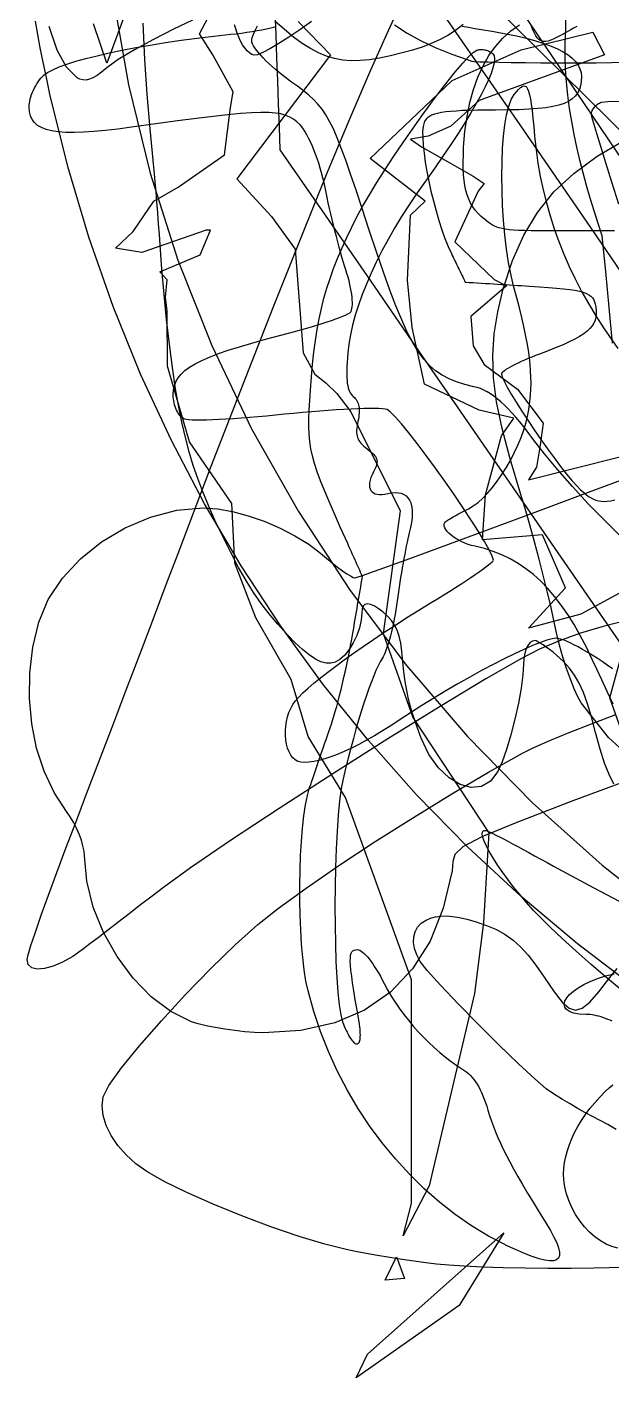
# Model space of a CAD drawing. Extents: x -75 to 75, y -75 to 75.
# Drawn here: x -75 to -47.2, y -75 to -10.7 of the extents above; entities that cross this region are included whole.
import ezdxf

# ---------------------------------------------------------------- set-up
doc = ezdxf.new("R2010")
doc.units = 0
for name, color, linetype in [('butterfly', 7, 'CONTINUOUS'), ('crown', 7, 'CONTINUOUS'), ('darth', 7, 'CONTINUOUS'), ('heart', 7, 'CONTINUOUS'), ('hellokitty', 7, 'CONTINUOUS'), ('ironman', 7, 'CONTINUOUS'), ('jackskellington', 7, 'CONTINUOUS'), ('m4', 7, 'CONTINUOUS'), ('mushroom', 7, 'CONTINUOUS'), ('nes', 7, 'CONTINUOUS'), ('skullbones', 7, 'CONTINUOUS'), ('stormtrooper', 7, 'CONTINUOUS'), ('thundercats', 7, 'CONTINUOUS'), ('wolf', 7, 'CONTINUOUS')]:
    doc.layers.add(name, color=color, linetype=linetype)

msp = doc.modelspace()

# ---------------------------------------------------------------- linework, layer by layer
at = {"layer": 'butterfly', "color": 7}
for points in [[(-48.627659, -42.862922), (-48.790727, -42.5761), (-48.964678, -42.199587), (-49.144143, -41.749414), (-49.323755, -41.241584), (-49.498143, -40.692153), (-49.661947, -40.117182), (-49.809798, -39.532643), (-49.936321, -38.954596), (-50.068522, -38.33286), (-50.232635, -37.623156), (-50.422152, -36.850234), (-50.630559, -36.038958), (-50.851356, -35.214079), (-51.078031, -34.40046), (-51.30408, -33.622882), (-51.522991, -32.906178), (-52.019234, -31.254416), (-52.395303, -29.816297), (-52.654939, -28.547115), (-52.801878, -27.402196), (-52.839854, -26.33692), (-52.772609, -25.306555), (-52.603874, -24.266481), (-52.337389, -23.172024), (-51.898375, -21.816087), (-51.362983, -20.608684), (-50.712266, -19.529353), (-49.927279, -18.55769), (-48.989073, -17.673347), (-47.878706, -16.855834), (-46.57723, -16.084831)], [(-45.769194, -45.944337), (-47.327639, -44.520611), (-48.627659, -42.862978)]]:
    msp.add_lwpolyline(points, dxfattribs=at)
at = {"layer": 'crown', "color": 7}
msp.add_lwpolyline([(-46.840374, -19.140959), (-47.169922, -18.09383), (-47.456804, -17.176241), (-47.698093, -16.397448), (-47.890859, -15.766682), (-48.032176, -15.293198), (-48.119112, -14.986196), (-48.148728, -14.854935), (-48.146188, -14.814154), (-48.138794, -14.77261), (-48.126771, -14.730616), (-48.110374, -14.688452), (-48.089857, -14.646429), (-48.065444, -14.604829), (-48.037392, -14.563964), (-48.005969, -14.524114), (-47.971416, -14.48559), (-47.93398, -14.448648), (-47.89391, -14.413652), (-47.851452, -14.38083), (-47.806861, -14.350547), (-47.760385, -14.323172), (-47.712266, -14.298618), (-47.662764, -14.277734), (-47.367094, -14.258825), (-46.596695, -14.24048)], dxfattribs=at)
at = {"layer": 'darth', "color": 7}
for points in [[(-74.999985, -55.078826), (-74.952733, -54.860668), (-74.817309, -54.418454), (-74.603209, -53.778939), (-74.319926, -52.968848), (-73.976955, -52.014937), (-73.583797, -50.94396), (-73.149943, -49.782644), (-72.684888, -48.557743), (-72.167696, -47.204883), (-71.584411, -45.676847), (-70.955007, -44.026044), (-70.299456, -42.304969), (-69.637732, -40.566085), (-68.989806, -38.861829), (-68.375657, -37.244668), (-67.815254, -35.767093), (-66.231618, -31.614052), (-64.719623, -27.700477), (-63.292214, -24.058512), (-61.962324, -20.720387), (-60.742901, -17.71822), (-59.646876, -15.084268), (-58.6872, -12.850649), (-57.876804, -11.049591), (-57.199719, -9.550737)], [(-46.47574, -38.95787), (-47.593174, -39.23583), (-48.66055, -39.556943), (-49.669429, -39.918921), (-50.611382, -40.319422), (-51.477968, -40.756161), (-53.163388, -41.725736), (-55.340989, -43.04123), (-57.828124, -44.585776), (-60.442145, -46.242505), (-63.000407, -47.894606), (-65.32026, -49.425238), (-67.219062, -50.717562), (-68.514166, -51.65468), (-69.048099, -52.067148), (-69.596243, -52.490228), (-70.14302, -52.911924), (-70.672861, -53.320243), (-71.17019, -53.70319), (-71.619432, -54.048743), (-72.005012, -54.344936), (-72.311356, -54.579773), (-72.819257, -54.933962), (-73.307998, -55.210342), (-73.76261, -55.406119), (-74.16813, -55.518528), (-74.509585, -55.544775), (-74.772012, -55.482094), (-74.940445, -55.32769), (-74.999985, -55.078826)], [(-55.510035, -69.583524), (-56.021111, -69.518472), (-56.575387, -69.44168), (-57.155193, -69.355912), (-57.742856, -69.264049), (-58.320706, -69.168912), (-58.871064, -69.073351), (-59.376268, -68.98019), (-59.818637, -68.892278), (-60.835503, -68.637205), (-62.051859, -68.263204), (-63.392075, -67.799908), (-64.780524, -67.276894), (-66.141583, -66.723767), (-67.39962, -66.170131), (-68.47901, -65.645565), (-69.304123, -65.179701), (-69.827987, -64.804035), (-70.289476, -64.385838), (-70.68198, -63.936427), (-70.99887, -63.467204), (-71.233535, -62.989543), (-71.379354, -62.514761), (-71.429705, -62.054259), (-71.377974, -61.619383), (-71.100493, -61.077742), (-70.499678, -60.241912), (-69.645474, -59.189901), (-68.607821, -57.999713), (-67.45666, -56.7493), (-66.261934, -55.516638), (-65.093588, -54.379762), (-64.021558, -53.41665), (-63.031649, -52.633907), (-61.717256, -51.681746), (-60.157219, -50.611164), (-58.430374, -49.473216), (-56.615564, -48.318898), (-54.79163, -47.199238), (-53.037407, -46.165289), (-51.431743, -45.268076), (-50.883191, -44.997736), (-50.130453, -44.664911), (-49.207239, -44.282669), (-48.147255, -43.864049), (-46.984206, -43.422089)], [(-46.57666, -69.748991), (-48.036463, -69.778992), (-49.114614, -69.790563), (-50.212941, -69.79028), (-51.300792, -69.778709), (-52.347518, -69.756978), (-53.322457, -69.725708), (-54.194964, -69.685745), (-54.934381, -69.63788), (-55.510035, -69.582734)]]:
    msp.add_lwpolyline(points, dxfattribs=at)
at = {"layer": 'heart', "color": 7}
msp.add_lwpolyline([(-58.605194, -3.937902), (-43.850264, -18.525263), (-38.682069, -23.146652), (-34.54575, -26.797902), (-14.322763, -47.638235), (-1.613943, -71.309624), (-0.352763, -74.890318), (0.855501, -73.602679), (7.963973, -57.410179), (19.420432, -41.508707), (23.874251, -37.275374), (29.606889, -31.895541), (31.150292, -30.413874), (33.381611, -28.314846), (41.310292, -21.59443), (48.00425, -15.711846), (67.248278, 6.751265)], dxfattribs=at)
at = {"layer": 'hellokitty', "color": 7}
for points in [[(-47.141364, -41.246494), (-47.390115, -41.072758), (-47.636526, -40.906078), (-47.878972, -40.747356), (-48.115824, -40.597552), (-48.345454, -40.457598), (-48.566237, -40.328425), (-48.77654, -40.210964), (-48.974739, -40.106147), (-49.159208, -40.014905), (-49.328313, -39.93814), (-49.480428, -39.876842), (-49.61393, -39.831884), (-49.727183, -39.804226), (-49.818567, -39.794912), (-50.006213, -39.818337), (-50.260024, -39.886098), (-50.573802, -39.995064), (-50.941351, -40.142018), (-51.356474, -40.32374), (-51.812977, -40.536988), (-52.304665, -40.778513), (-52.82534, -41.045129), (-53.368804, -41.333532), (-53.928865, -41.640561), (-54.499324, -41.962972), (-55.073985, -42.29749), (-55.646653, -42.640898), (-56.211134, -42.990007), (-56.761228, -43.341543), (-57.290741, -43.692288), (-57.69045, -43.956138), (-58.084156, -44.204014), (-58.470351, -44.435295), (-58.84753, -44.649389), (-59.214179, -44.845646), (-59.568791, -45.023474), (-59.909857, -45.182281), (-60.235869, -45.321416), (-60.545314, -45.440288), (-60.836686, -45.538276), (-61.108477, -45.614758), (-61.359175, -45.66917), (-61.587273, -45.700836), (-61.79126, -45.709302), (-61.96963, -45.69378), (-62.12087, -45.65362), (-62.247041, -45.585294), (-62.358047, -45.485331), (-62.453743, -45.357371), (-62.533976, -45.205), (-62.598602, -45.031856), (-62.647477, -44.841554), (-62.680449, -44.637705), (-62.697383, -44.423921), (-62.698229, -44.203844), (-62.682622, -43.981058), (-62.65052, -43.759175), (-62.60178, -43.541864), (-62.536253, -43.332681), (-62.453797, -43.135295), (-62.354262, -42.95329), (-62.237501, -42.790278), (-62.073347, -42.605394), (-61.869357, -42.400444), (-61.627202, -42.176614), (-61.348541, -41.935145), (-61.035043, -41.677222), (-60.688372, -41.404059), (-60.310192, -41.116898), (-59.902166, -40.816867), (-59.465961, -40.505238), (-59.00324, -40.183194), (-58.515673, -39.851921), (-58.004916, -39.512662), (-57.472639, -39.166629), (-56.920508, -38.81498), (-56.350185, -38.458929), (-55.763335, -38.099745), (-55.462678, -37.916272), (-55.170448, -37.735537), (-54.888164, -37.558584), (-54.617338, -37.386428), (-54.359483, -37.220143), (-54.116108, -37.060744), (-53.888733, -36.909275), (-53.678867, -36.766781), (-53.488023, -36.634306), (-53.317716, -36.512866), (-53.169459, -36.403504), (-53.044765, -36.307267), (-52.945146, -36.225196), (-52.872115, -36.158338), (-52.827188, -36.107679), (-52.811863, -36.07432), (-52.862198, -35.890481), (-53.005045, -35.590733), (-53.228178, -35.192348), (-53.519364, -34.712655), (-53.866378, -34.168954), (-54.256988, -33.578573), (-54.678964, -32.958813), (-55.120074, -32.327002), (-55.568094, -31.700412), (-56.010793, -31.096372), (-56.435938, -30.532182), (-56.831303, -30.025141), (-57.184657, -29.592607), (-57.483773, -29.251824), (-57.716417, -29.020148), (-57.870361, -28.914879), (-57.961293, -28.894559), (-58.092396, -28.879319), (-58.261171, -28.868877), (-58.465122, -28.863514), (-58.701742, -28.863514), (-58.968536, -28.867466), (-59.263001, -28.875932), (-59.582643, -28.888632), (-59.924956, -28.905848), (-60.287442, -28.927014), (-60.667606, -28.952414), (-61.062941, -28.981737), (-61.470952, -29.014898), (-61.889138, -29.051785), (-62.315, -29.092312), (-62.746038, -29.136339), (-63.176412, -29.180422), (-63.60033, -29.22109), (-64.015355, -29.258287), (-64.419057, -29.291843), (-64.808997, -29.321646), (-65.182742, -29.34761), (-65.537862, -29.369624), (-65.871917, -29.387404), (-66.182474, -29.40095), (-66.467104, -29.410264), (-66.723367, -29.415061), (-66.948829, -29.415315), (-67.141059, -29.4108), (-67.297619, -29.401486), (-67.416079, -29.387375), (-67.494, -29.368184), (-67.550149, -29.341655), (-67.604725, -29.30618), (-67.657444, -29.262351), (-67.708021, -29.210732), (-67.756176, -29.151946), (-67.801628, -29.086555), (-67.844091, -29.015209), (-67.883284, -28.938473), (-67.918925, -28.856939), (-67.950732, -28.7712), (-67.978418, -28.681904), (-68.001701, -28.58959), (-68.0203, -28.494904), (-68.033931, -28.398384), (-68.042313, -28.300679), (-68.045163, -28.202381), (-68.031871, -27.985973), (-67.990249, -27.781785), (-67.917588, -27.58835), (-67.811204, -27.4042), (-67.668405, -27.227839), (-67.48651, -27.0578), (-67.262824, -26.892559), (-66.994659, -26.730676), (-66.679326, -26.570628), (-66.314142, -26.410975), (-65.896414, -26.250193), (-65.423455, -26.086843), (-64.892575, -25.9194), (-64.301085, -25.746398), (-63.646301, -25.56634), (-62.925531, -25.377788), (-62.620435, -25.298342), (-62.320503, -25.21774), (-62.027438, -25.136544), (-61.742932, -25.055292), (-61.468689, -24.974577), (-61.2064, -24.894962), (-60.957768, -24.816984), (-60.724486, -24.741207), (-60.508253, -24.668196), (-60.310768, -24.598544), (-60.133727, -24.532758), (-59.978826, -24.471459), (-59.847768, -24.415156), (-59.742245, -24.364441), (-59.663957, -24.319878), (-59.614599, -24.282032), (-59.582298, -24.238598), (-59.55656, -24.180065), (-59.537284, -24.107336), (-59.524358, -24.02123), (-59.517726, -23.922622), (-59.517161, -23.812329), (-59.522806, -23.691256), (-59.534433, -23.56022), (-59.551988, -23.420125), (-59.575356, -23.271761), (-59.604439, -23.116031), (-59.639155, -22.953753), (-59.679411, -22.785831), (-59.725117, -22.613082), (-59.776177, -22.436383), (-59.832502, -22.256579), (-59.890883, -22.072627), (-59.952077, -21.871177), (-60.015583, -21.654261), (-60.080892, -21.423911), (-60.147496, -21.182075), (-60.214891, -20.930784), (-60.282568, -20.672071), (-60.350019, -20.407911), (-60.416742, -20.140336), (-60.482226, -19.87135), (-60.545966, -19.602957), (-60.607456, -19.33716), (-60.66619, -19.075963), (-60.721658, -18.821399), (-60.773355, -18.575442), (-60.820777, -18.340125), (-60.86924, -18.109691), (-60.924, -17.878043), (-60.984446, -17.646733), (-61.049967, -17.417287), (-61.119955, -17.191255), (-61.193801, -16.970106), (-61.27089, -16.755391), (-61.350618, -16.548635), (-61.432372, -16.351362), (-61.515546, -16.165123), (-61.599524, -15.991387), (-61.683702, -15.831734), (-61.767466, -15.687688), (-61.850208, -15.560744), (-61.931319, -15.452427), (-62.010188, -15.364289), (-62.162453, -15.221598), (-62.320373, -15.098295), (-62.492704, -14.994522), (-62.688213, -14.910391), (-62.915662, -14.846045), (-63.18381, -14.801595), (-63.50142, -14.777041), (-63.877255, -14.772808), (-64.320079, -14.788895), (-64.838651, -14.82533), (-65.441734, -14.882282), (-66.138092, -14.959893), (-66.936485, -15.058276), (-67.845675, -15.177599), (-68.874426, -15.31792), (-70.031497, -15.479436), (-70.682062, -15.565881), (-71.278863, -15.634291), (-71.823526, -15.684386), (-72.317686, -15.715854), (-72.762959, -15.728271), (-73.160983, -15.721498), (-73.513374, -15.694969), (-73.821767, -15.648628), (-74.087784, -15.582052), (-74.313057, -15.494902), (-74.499205, -15.386867), (-74.647862, -15.257638), (-74.760653, -15.106874), (-74.839203, -14.934267), (-74.885138, -14.739478), (-74.900096, -14.522223), (-74.896455, -14.428694), (-74.885731, -14.331271), (-74.868289, -14.230772), (-74.844498, -14.127958), (-74.814726, -14.023621), (-74.77933, -13.91855), (-74.738667, -13.813506), (-74.693103, -13.70931), (-74.642997, -13.606666), (-74.588711, -13.50642), (-74.530605, -13.409336), (-74.469041, -13.316203), (-74.404378, -13.227782), (-74.336983, -13.144894), (-74.267212, -13.06827), (-74.195429, -12.998703), (-74.021338, -12.871533), (-73.77855, -12.741231), (-73.470889, -12.608615), (-73.102176, -12.474531), (-72.676238, -12.339798), (-72.196898, -12.205263), (-71.66798, -12.071772), (-71.093307, -11.940144), (-70.476705, -11.811253), (-69.821995, -11.68589), (-69.133003, -11.564901), (-68.413551, -11.449133), (-67.667465, -11.339405), (-66.898565, -11.236592), (-66.11068, -11.141483), (-65.307628, -11.054954), (-65.046321, -11.026336), (-64.788728, -10.993965), (-64.536331, -10.958208), (-64.290623, -10.919402), (-64.053091, -10.877916), (-63.825219, -10.834143), (-63.6085, -10.788395), (-63.40442, -10.741066), (-63.214464, -10.692524)], [(-54.299259, -10.664076), (-54.000945, -10.719702), (-53.69503, -10.773014), (-53.383222, -10.823475), (-52.782388, -10.922394), (-52.22503, -11.025405), (-51.710497, -11.13279), (-51.238136, -11.244917), (-50.807301, -11.36204), (-50.417338, -11.484468), (-50.067602, -11.61254), (-49.75744, -11.746539), (-49.486199, -11.886804), (-49.253236, -12.033587), (-49.057896, -12.187229), (-48.89953, -12.348039), (-48.777488, -12.5163), (-48.69112, -12.69235), (-48.639775, -12.876472), (-48.622814, -13.068976), (-48.632804, -13.296475), (-48.664374, -13.502554), (-48.719909, -13.688143), (-48.801799, -13.854175), (-48.91243, -14.001608), (-49.054196, -14.131317), (-49.229481, -14.244262), (-49.440677, -14.341375), (-49.690172, -14.423558), (-49.980356, -14.491799), (-50.313615, -14.546974), (-50.692344, -14.590041), (-51.118922, -14.621904), (-51.595748, -14.643635), (-52.125205, -14.65577), (-52.709685, -14.659722), (-53.160721, -14.662544), (-53.571115, -14.667342), (-53.942765, -14.675526), (-54.277556, -14.687662), (-54.577389, -14.70403), (-54.844154, -14.724633), (-55.079745, -14.750315), (-55.286052, -14.781077), (-55.46497, -14.817343), (-55.618394, -14.859422), (-55.748214, -14.907682), (-55.856324, -14.962405), (-55.944618, -15.023958), (-56.014987, -15.09265), (-56.069326, -15.168822), (-56.109529, -15.252812), (-56.154439, -15.435833), (-56.175379, -15.68083), (-56.173968, -15.980409), (-56.15156, -16.327175), (-56.109774, -16.71382), (-56.050155, -17.132891), (-55.974231, -17.577081), (-55.883545, -18.039022), (-55.779628, -18.511293), (-55.664018, -18.986583), (-55.538246, -19.457471), (-55.403849, -19.916618), (-55.262365, -20.356631), (-55.115325, -20.770171), (-54.964268, -21.149845), (-54.810725, -21.488314), (-54.769117, -21.573348), (-54.727509, -21.658409), (-54.685904, -21.743471), (-54.644296, -21.828533), (-54.602688, -21.913595), (-54.56108, -21.998656), (-54.519472, -22.083718), (-54.477866, -22.16878), (-54.436258, -22.253814), (-54.39465, -22.338875), (-54.353042, -22.423937), (-54.311434, -22.508999), (-54.269826, -22.594061), (-54.228221, -22.679122), (-54.186613, -22.764184), (-54.145005, -22.849218), (-53.95459, -22.861071), (-53.764172, -22.872924), (-53.573756, -22.884778), (-53.383338, -22.896631), (-53.192923, -22.908484), (-53.002505, -22.920338), (-52.812089, -22.932191), (-52.621674, -22.944044), (-52.431256, -22.955898), (-52.24084, -22.967751), (-52.050422, -22.979604), (-51.860007, -22.991458), (-51.669589, -23.003311), (-51.479173, -23.015164), (-51.288755, -23.027018), (-51.09834, -23.038871), (-50.614679, -23.070226), (-50.18396, -23.10096), (-49.803013, -23.132146), (-49.46867, -23.164686), (-49.177764, -23.199653), (-48.92712, -23.237979), (-48.713573, -23.280679), (-48.533953, -23.328713), (-48.385092, -23.383098), (-48.263818, -23.444791), (-48.166965, -23.514839), (-48.091364, -23.594172), (-48.033844, -23.683777), (-47.991237, -23.7847), (-47.960373, -23.897871), (-47.938078, -24.024306), (-47.919677, -24.199792), (-47.917701, -24.363538), (-47.933872, -24.517095), (-47.970053, -24.661959), (-48.028044, -24.799656), (-48.109649, -24.931707), (-48.216679, -25.059582), (-48.350938, -25.184861), (-48.51424, -25.30901), (-48.708386, -25.433555), (-48.935188, -25.560019), (-49.196453, -25.689926), (-49.493991, -25.824771), (-49.829604, -25.966108), (-50.205107, -26.115404), (-50.622304, -26.274182), (-50.806579, -26.344512), (-50.985685, -26.415604), (-51.158699, -26.486978), (-51.324691, -26.558182), (-51.482732, -26.628681), (-51.631895, -26.698023), (-51.771254, -26.765728), (-51.899882, -26.831289), (-52.016852, -26.894252), (-52.121232, -26.954084), (-52.212099, -27.01033), (-52.288527, -27.062513), (-52.349583, -27.110124), (-52.394344, -27.152683), (-52.421889, -27.189739), (-52.431259, -27.220755), (-52.398312, -27.355347), (-52.304338, -27.567663), (-52.156625, -27.847035), (-51.962468, -28.182794), (-51.729155, -28.564302), (-51.463981, -28.980862), (-51.174238, -29.421835), (-50.867217, -29.876551), (-50.550211, -30.334344), (-50.230512, -30.784545), (-49.915411, -31.216486), (-49.612203, -31.619556), (-49.328174, -31.983001), (-49.070621, -32.29624), (-48.846836, -32.548575), (-48.664108, -32.729366), (-48.525653, -32.849593), (-48.397482, -32.954523), (-48.276654, -33.044354), (-48.160226, -33.119341), (-48.045254, -33.179793), (-47.928795, -33.225908), (-47.807914, -33.25794), (-47.679661, -33.276285), (-47.541095, -33.2808), (-47.389277, -33.272051), (-47.221261, -33.25032), (-47.034109, -33.215804)]]:
    msp.add_lwpolyline(points, dxfattribs=at)
at = {"layer": 'ironman', "color": 7}
msp.add_lwpolyline([(-47.135824, -25.760368), (-47.299795, -24.053601), (-47.465962, -22.348019), (-47.638391, -20.64447), (-47.82991, -20.052593), (-48.017024, -19.457245), (-48.198295, -18.858511), (-48.372285, -18.256503), (-48.537563, -17.651249), (-48.692689, -17.042862), (-48.83623, -16.431428), (-48.966749, -15.81703), (-49.08281, -15.199754), (-49.18298, -14.579655), (-49.265817, -13.956847), (-49.32989, -13.331414), (-49.373765, -12.703385), (-49.396004, -12.072929), (-49.395157, -11.440046), (-49.369813, -10.804876), (-49.355477, -9.06269)], dxfattribs=at)
at = {"layer": 'jackskellington', "color": 7}
for points in [[(-47.072098, -46.73741), (-47.30492, -46.285854), (-47.523267, -45.735972), (-47.734985, -45.074585), (-47.947924, -44.288539), (-48.146216, -43.5424), (-48.336019, -42.913835), (-48.526435, -42.384781), (-48.72655, -41.937233), (-48.945464, -41.5531), (-49.192267, -41.214321), (-49.476053, -40.902889), (-49.80592, -40.600742), (-49.973244, -40.461973), (-50.138268, -40.332518), (-50.296741, -40.215226), (-50.444411, -40.112892), (-50.57703, -40.028367), (-50.690348, -39.9645), (-50.780115, -39.924086), (-50.842079, -39.909974), (-50.954711, -39.930859), (-51.056673, -39.991791), (-51.146623, -40.089891), (-51.223223, -40.222225), (-51.285134, -40.38597), (-51.331015, -40.578277), (-51.359525, -40.796237), (-51.369318, -41.037001), (-51.401032, -41.541953), (-51.488964, -42.174949), (-51.622305, -42.89089), (-51.790247, -43.644706), (-51.981978, -44.391296), (-52.18669, -45.085535), (-52.393571, -45.682378), (-52.591815, -46.1367), (-52.941234, -46.60104), (-53.376429, -46.851992), (-53.869869, -46.901522), (-54.394021, -46.761596), (-54.92135, -46.444237), (-55.424327, -45.961383), (-55.875414, -45.325), (-56.247084, -44.547055), (-56.437403, -44.033552), (-56.597796, -43.56399), (-56.731521, -43.124683), (-56.841836, -42.701942), (-56.931997, -42.282052), (-57.005268, -41.851353), (-57.064899, -41.396157), (-57.114152, -40.902748), (-57.162435, -40.432368), (-57.221188, -40.036212), (-57.295248, -39.702259), (-57.389457, -39.418541), (-57.508654, -39.173008), (-57.657675, -38.953721), (-57.84136, -38.74863), (-58.06455, -38.54574), (-58.285281, -38.375899), (-58.483119, -38.255926), (-58.656051, -38.185738), (-58.802056, -38.165418), (-58.919124, -38.194628), (-59.005241, -38.273424), (-59.058387, -38.401779), (-59.076562, -38.579551), (-59.105371, -38.936844), (-59.186637, -39.3052), (-59.312612, -39.670227), (-59.475545, -40.017416), (-59.66769, -40.332348), (-59.881299, -40.600572), (-60.108623, -40.807639), (-60.341914, -40.939098), (-60.550479, -40.988063), (-60.773968, -40.979879), (-61.015857, -40.912343), (-61.279625, -40.783537), (-61.568748, -40.591428), (-61.886699, -40.334013), (-62.236962, -40.009288), (-62.623011, -39.615222), (-63.07359, -39.121304), (-63.48316, -38.634866), (-63.862881, -38.138889), (-64.223925, -37.616354), (-64.577451, -37.050273), (-64.934626, -36.423627), (-65.306615, -35.719426), (-65.704582, -34.920624), (-66.059552, -34.174598), (-66.369472, -33.484226), (-66.64071, -32.831615), (-66.879639, -32.199042), (-67.09263, -31.568643), (-67.286051, -30.922664), (-67.466269, -30.243242), (-67.639661, -29.512654), (-67.783439, -28.797503), (-67.931208, -27.918155), (-68.078855, -26.908251), (-68.222264, -25.80146), (-68.357315, -24.631395), (-68.479899, -23.431753), (-68.58589, -22.236175), (-68.67118, -21.078302), (-68.704545, -20.582719), (-68.741228, -20.065886), (-68.780036, -19.542984), (-68.819762, -19.029255), (-68.859208, -18.53991), (-68.897173, -18.090104), (-68.932456, -17.695106), (-68.963859, -17.370127), (-69.140524, -15.557894), (-69.280278, -13.894589), (-69.387664, -12.256599), (-69.467228, -10.520396)], [(-57.515057, -10.602805), (-56.905536, -11.006016), (-56.273926, -11.35552), (-55.579724, -11.675871), (-54.782432, -11.991677), (-53.841554, -12.327494), (-53.719084, -12.342734), (-53.452784, -12.357409), (-53.059358, -12.370956), (-52.555501, -12.383091), (-51.957918, -12.393816), (-51.283308, -12.402282), (-50.548371, -12.408491), (-49.769807, -12.411878), (-48.776786, -12.411652), (-47.922344, -12.405443), (-47.194659, -12.392743), (-46.581904, -12.372988), (-46.072253, -12.345894), (-45.653881, -12.310899), (-45.314966, -12.267465), (-45.043581, -12.215197)], [(-46.96333, -63.167654), (-47.363191, -62.942948), (-47.733362, -62.746973), (-48.092834, -62.559408), (-48.462032, -62.35889), (-48.830453, -62.151654), (-49.187602, -61.943882), (-49.522978, -61.741782), (-49.826079, -61.551593), (-50.086401, -61.379522), (-50.293451, -61.231779), (-50.838317, -60.770543), (-51.618871, -60.046361), (-52.54658, -59.148471), (-53.532927, -58.166168), (-54.489381, -57.188804), (-55.327426, -56.30559), (-55.958528, -55.605904), (-56.29417, -55.178987), (-56.457065, -54.866906), (-56.562185, -54.56552), (-56.610112, -54.278896), (-56.601447, -54.011151), (-56.536745, -53.766324), (-56.416609, -53.548533), (-56.24162, -53.361871), (-56.012365, -53.21043), (-55.796888, -53.116761), (-55.566584, -53.052245), (-55.317909, -53.016967), (-55.047326, -53.01104), (-54.751286, -53.034747), (-54.426251, -53.087918), (-54.068675, -53.17075), (-53.675018, -53.283413), (-53.132897, -53.466406), (-52.663065, -53.663736), (-52.248195, -53.889316), (-51.870951, -54.157173), (-51.514008, -54.481277), (-51.160031, -54.87557), (-50.791691, -55.354049), (-50.391655, -55.930686), (-49.92068, -56.617248), (-49.536192, -57.107863), (-49.206424, -57.402644), (-48.8996, -57.50176), (-48.583952, -57.405325), (-48.227708, -57.113507), (-47.799094, -56.62642), (-47.266341, -55.944204), (-46.925058, -55.514718)]]:
    msp.add_lwpolyline(points, dxfattribs=at)
at = {"layer": 'm4', "color": 7}
for points in [[(-67.124207, -10.388232), (-68.035579, -10.815121), (-68.985759, -11.296931), (-69.888083, -11.791328), (-70.655886, -12.256035), (-71.202496, -12.648691), (-71.451089, -12.84952), (-71.669382, -13.006492), (-71.862343, -13.121187), (-72.034933, -13.195327), (-72.19212, -13.230492), (-72.338867, -13.22767), (-72.480142, -13.189908), (-72.620906, -13.118139), (-73.121116, -12.624109), (-73.565616, -11.806568), (-73.951488, -10.681094)], [(-61.463431, -10.448712), (-62.020427, -10.84069), (-62.544585, -11.19217), (-63.022325, -11.494853), (-63.44007, -11.740443), (-63.784246, -11.920586), (-64.041268, -12.026983), (-64.197563, -12.051254), (-64.302685, -12.012759), (-64.41304, -11.938958), (-64.525339, -11.834169), (-64.636283, -11.702766), (-64.742582, -11.54904), (-64.840939, -11.377336), (-64.928064, -11.191944), (-65.00066, -10.997211), (-65.066844, -10.800784), (-65.135591, -10.610538)]]:
    msp.add_lwpolyline(points, dxfattribs=at)
at = {"layer": 'mushroom', "color": 7}
for points in [[(-54.243049, -10.594931), (-54.61013, -10.865921), (-54.985096, -11.10327), (-55.372838, -11.311409), (-55.77825, -11.494769), (-56.206223, -11.657808), (-56.661651, -11.804903), (-57.149427, -11.940482), (-57.707663, -12.077501), (-58.223156, -12.185), (-58.701748, -12.260974), (-59.14929, -12.303307), (-59.571622, -12.31008), (-59.974584, -12.278951), (-60.364029, -12.207972), (-60.745791, -12.095112), (-61.125721, -11.938253), (-61.509662, -11.735363), (-61.903455, -11.484383), (-62.312945, -11.183195), (-62.743977, -10.829768), (-63.202397, -10.422014)], [(-47.054321, -20.410394), (-47.255472, -20.410394), (-47.456623, -20.410394), (-47.657774, -20.410394), (-47.858926, -20.410394), (-48.060077, -20.410394), (-48.261228, -20.410394), (-48.462379, -20.410394), (-48.66353, -20.410394), (-48.864681, -20.410394), (-49.065832, -20.410394), (-49.266983, -20.410394), (-49.78549, -20.410394), (-50.247612, -20.410112), (-50.657348, -20.40729), (-51.018702, -20.402774), (-51.335675, -20.395437), (-51.612267, -20.384994), (-51.852483, -20.370883), (-52.060323, -20.352821), (-52.239788, -20.330243), (-52.394883, -20.302868), (-52.529605, -20.270271), (-52.64796, -20.23203), (-52.753949, -20.187665), (-52.851572, -20.13678), (-52.944832, -20.078981), (-53.037732, -20.013844), (-53.221125, -19.871943), (-53.387354, -19.726965), (-53.53698, -19.577218), (-53.670556, -19.421008), (-53.788637, -19.25667), (-53.891784, -19.082482), (-53.980548, -18.896837), (-54.055493, -18.698011), (-54.117167, -18.484312), (-54.166129, -18.254104), (-54.20294, -18.005664), (-54.228142, -17.737355), (-54.24231, -17.447456), (-54.246007, -17.134302), (-54.23977, -16.7962), (-54.224163, -16.431484), (-54.163609, -15.678403), (-54.064682, -14.967033), (-53.928131, -14.298364), (-53.754703, -13.673298), (-53.54515, -13.092824), (-53.300215, -12.557843), (-53.020649, -12.069345), (-52.707199, -11.62826), (-52.360613, -11.235519), (-51.981642, -10.892083), (-51.571031, -10.598882)], [(-46.558468, -56.67753), (-47.3761, -55.987215), (-48.154274, -55.317473), (-48.878594, -54.679905), (-49.534671, -54.086222), (-50.108104, -53.548053), (-50.584504, -53.077024), (-50.911229, -52.732064), (-51.229754, -52.376323), (-51.5371, -52.014598), (-51.830286, -51.651689), (-52.106333, -51.292364), (-52.362261, -50.941392), (-52.595089, -50.603544), (-52.801836, -50.283673), (-52.979529, -49.986493), (-53.125181, -49.716802), (-53.235815, -49.479396), (-53.30845, -49.279075), (-53.34011, -49.120579), (-53.327805, -49.008706), (-53.26857, -48.948254), (-53.159414, -48.944021), (-53.120527, -48.957003), (-53.052441, -48.986382), (-52.956796, -49.031284), (-52.835237, -49.090889), (-52.68941, -49.164267), (-52.520954, -49.250599), (-52.331518, -49.34901), (-52.122745, -49.458625), (-51.896272, -49.578597), (-51.65375, -49.707996), (-51.396821, -49.846031), (-51.127127, -49.991799), (-50.846313, -50.144453), (-50.556019, -50.303118), (-50.257893, -50.466892), (-49.953579, -50.634955), (-48.268647, -51.552996), (-46.582564, -52.442363)]]:
    msp.add_lwpolyline(points, dxfattribs=at)
at = {"layer": 'nes', "color": 7}
for points in [[(-57.410088, -6.919213), (-54.734169, -10.761555), (-51.695144, -15.157138), (-48.367521, -19.999479), (-44.825813, -25.182038), (-41.286814, -30.363949), (-37.966958, -35.20437), (-34.940212, -39.596905), (-32.280544, -43.435212), (-30.061922, -46.612922), (-28.35831, -49.023607), (-27.243676, -50.5609), (-26.791987, -51.118458), (-25.682153, -50.498896), (-22.681252, -48.662589), (-17.995512, -45.739726), (-11.831158, -41.86044), (-4.394416, -37.154893), (4.108486, -31.753301), (13.471324, -25.785796), (23.487872, -19.382541), (33.513742, -12.971186), (42.903301, -6.980455)], [(-45.734063, -41.521181), (-47.886535, -38.399295), (-50.039008, -35.277381), (-52.191483, -32.155496), (-54.343955, -29.033582), (-56.496427, -25.911696), (-58.648899, -22.78981), (-60.801374, -19.667896), (-62.953846, -16.54601), (-62.993516, -15.450875), (-63.033182, -14.35574), (-63.072851, -13.260577), (-63.11252, -12.165442), (-63.152189, -11.070306), (-63.191856, -9.975171)], [(-26.581862, -45.577843), (-28.170155, -43.556427), (-31.652131, -38.705252), (-36.376734, -31.969257), (-41.692912, -24.293462), (-46.949611, -16.622888), (-51.495777, -9.902471)]]:
    msp.add_lwpolyline(points, dxfattribs=at)
at = {"layer": 'skullbones', "color": 7}
for points in [[(-67.180497, -58.044361), (-68.159599, -57.56591), (-69.093128, -56.860947), (-69.954894, -55.970056), (-70.718708, -54.933877), (-71.358376, -53.793078), (-71.84771, -52.588215), (-72.160517, -51.359956), (-72.270606, -50.148912), (-72.287821, -49.926182), (-72.337185, -49.675174), (-72.415327, -49.404269), (-72.518868, -49.121821), (-72.644429, -48.836268), (-72.788633, -48.555909), (-72.948097, -48.28918), (-73.119443, -48.044437), (-73.710896, -47.135541), (-74.1865, -46.122786), (-74.54322, -45.026946), (-74.778023, -43.868762), (-74.887878, -42.668979), (-74.86976, -41.448368), (-74.720614, -40.2277), (-74.437418, -39.02772), (-73.98843, -37.952876), (-73.317492, -36.942097), (-72.459813, -36.019795), (-71.450601, -35.210382), (-70.325059, -34.538298), (-69.118395, -34.028012), (-67.865817, -33.703908), (-66.602528, -33.590426), (-65.943988, -33.635074), (-65.22659, -33.762751), (-64.474398, -33.964117), (-63.711463, -34.229885), (-62.961856, -34.550716), (-62.249631, -34.917238), (-61.59885, -35.320166), (-61.033573, -35.750132), (-60.752733, -35.98607), (-60.480654, -36.206175), (-60.224015, -36.405621), (-59.989491, -36.579611), (-59.783754, -36.723319), (-59.613484, -36.831946), (-59.485355, -36.900639), (-59.406039, -36.924628), (-59.080493, -36.821758), (-58.246659, -36.52692), (-56.960694, -36.060802), (-55.278754, -35.444034), (-53.256996, -34.69733), (-50.951576, -33.841378), (-48.418654, -32.896809), (-45.714387, -31.884308)], [(-45.126752, -46.084235), (-49.024444, -47.538582), (-51.690603, -48.559098), (-53.360337, -49.251953), (-54.268748, -49.723293), (-54.65095, -50.079316), (-54.742046, -50.426167), (-54.777146, -50.870046), (-55.192594, -52.647962), (-55.82331, -54.204699), (-56.662439, -55.534361), (-57.703136, -56.631048), (-58.938541, -57.488863), (-60.361807, -58.101962), (-61.966086, -58.464449), (-63.744517, -58.570451), (-64.179998, -58.554929), (-64.641956, -58.520752), (-65.116301, -58.470065), (-65.588933, -58.405013), (-66.045763, -58.327768), (-66.4727, -58.240449), (-66.855648, -58.145255), (-67.180497, -58.044361)]]:
    msp.add_lwpolyline(points, dxfattribs=at)
at = {"layer": 'stormtrooper', "color": 7}
for points in [[(-48.834901, -10.675449), (-48.990956, -10.758084), (-49.153713, -10.851387), (-49.382779, -10.984793), (-49.588104, -11.099912), (-49.771478, -11.196573), (-49.934704, -11.274664), (-50.07958, -11.334043), (-50.207898, -11.37457), (-50.321461, -11.396019), (-50.422065, -11.398841), (-50.511504, -11.381908), (-50.591582, -11.345727), (-50.664087, -11.289988), (-50.730825, -11.214607), (-50.793591, -11.119413), (-50.854181, -11.004295), (-50.91439, -10.86911), (-50.976022, -10.713719), (-51.008616, -10.633229)], [(-52.226693, -68.671015), (-53.047417, -68.246186), (-53.848373, -67.762655), (-54.627131, -67.223554), (-55.381274, -66.631988), (-56.108371, -65.991061), (-56.806005, -65.303907), (-57.47175, -64.573628), (-58.103183, -63.803359), (-58.697879, -62.996232), (-59.253416, -62.155323), (-59.767371, -61.283792), (-60.237319, -60.384717), (-60.660836, -59.461229), (-61.035503, -58.516462), (-61.35889, -57.553548), (-61.628579, -56.575535), (-61.726414, -56.11111), (-61.810197, -55.57819), (-61.880008, -54.987443), (-61.935933, -54.349592), (-61.978052, -53.675279), (-62.006449, -52.97517), (-62.021209, -52.259934), (-62.022338, -51.540268), (-62.010061, -50.826838), (-61.984379, -50.130342), (-61.945399, -49.46139), (-61.893193, -48.830708), (-61.827842, -48.248964), (-61.749426, -47.726796), (-61.658032, -47.27493), (-61.553739, -46.904006), (-61.502476, -46.752791), (-61.446949, -46.589356), (-61.387688, -46.415197), (-61.325224, -46.231893), (-61.26009, -46.04097), (-61.192814, -45.844007), (-61.123926, -45.642529), (-61.05396, -45.438087), (-60.983441, -45.232234), (-60.912906, -45.026522), (-60.842881, -44.822504), (-60.773897, -44.621731), (-60.706485, -44.425728), (-60.641179, -44.236074), (-60.578503, -44.054323), (-60.518994, -43.88197), (-60.459558, -43.7029), (-60.397099, -43.501309), (-60.332143, -43.279454), (-60.265214, -43.039537), (-60.196832, -42.783759), (-60.127521, -42.514349), (-60.057809, -42.233566), (-59.988213, -41.943555), (-59.919258, -41.646572), (-59.851471, -41.34482), (-59.785369, -41.040528), (-59.721479, -40.735898), (-59.660324, -40.433158), (-59.602426, -40.134539), (-59.54831, -39.842213), (-59.498498, -39.558438), (-59.469717, -39.3895), (-59.440939, -39.220534), (-59.412158, -39.051596), (-59.38338, -38.882657), (-59.354599, -38.713691), (-59.32582, -38.544753), (-59.297039, -38.375786), (-59.268261, -38.206848), (-59.23948, -38.037882), (-59.210699, -37.868943), (-59.181921, -37.700005), (-59.15314, -37.531039), (-59.124362, -37.3621), (-59.095581, -37.193134), (-59.066803, -37.024196), (-59.038022, -36.855258), (-59.082096, -36.757524), (-59.126168, -36.659819), (-59.170243, -36.562085), (-59.214317, -36.46438), (-59.258389, -36.366646), (-59.302464, -36.268941), (-59.346538, -36.171207), (-59.390613, -36.073502), (-59.434685, -35.975797), (-59.478759, -35.878063), (-59.522834, -35.780358), (-59.566906, -35.682624), (-59.610981, -35.584919), (-59.655055, -35.487185), (-59.699127, -35.38948), (-59.743202, -35.291746), (-60.079196, -34.544817), (-60.374208, -33.881708), (-60.630596, -33.292795), (-60.850707, -32.768369), (-61.036891, -32.29878), (-61.191504, -31.874289), (-61.316893, -31.485274), (-61.415411, -31.122054), (-61.489409, -30.774893), (-61.541237, -30.434166), (-61.573246, -30.090137), (-61.587781, -29.733182), (-61.587216, -29.353593), (-61.573867, -28.94169), (-61.550104, -28.487792), (-61.518286, -27.982191), (-61.472075, -27.351848), (-61.417694, -26.752266), (-61.354259, -26.180202), (-61.280875, -25.632296), (-61.196655, -25.105274), (-61.10071, -24.595835), (-60.992148, -24.100676), (-60.870084, -23.616439), (-60.733624, -23.139907), (-60.581879, -22.667692), (-60.413959, -22.196522), (-60.22898, -21.723123), (-60.026045, -21.244135), (-59.804269, -20.756258), (-59.56276, -20.256216), (-59.300629, -19.740709), (-59.030272, -19.243349), (-58.711225, -18.694427), (-58.351468, -18.105034), (-57.958984, -17.48629), (-57.541755, -16.849286), (-57.107765, -16.205142), (-56.664998, -15.564949), (-56.22143, -14.939799), (-55.785049, -14.340839), (-55.363835, -13.779132), (-54.965772, -13.26577), (-54.598841, -12.811928), (-54.271023, -12.428642), (-53.990302, -12.127031), (-53.76466, -11.918243), (-53.60208, -11.813313), (-53.556352, -11.798073), (-53.508532, -11.786784), (-53.45901, -11.779164), (-53.408179, -11.775213), (-53.356428, -11.775213), (-53.304149, -11.778317), (-53.251735, -11.784808), (-53.199578, -11.794404), (-53.148066, -11.807386), (-53.097594, -11.823473), (-53.048552, -11.842664), (-53.001333, -11.864677), (-52.956325, -11.889513), (-52.913923, -11.917171), (-52.874517, -11.947594), (-52.838497, -11.980614), (-52.780065, -12.081368), (-52.759943, -12.226345), (-52.7773, -12.414051), (-52.831342, -12.642933), (-52.921258, -12.91144), (-53.046241, -13.218102), (-53.205482, -13.561369), (-53.398172, -13.939688), (-53.623498, -14.351563), (-53.880659, -14.795442), (-54.168844, -15.269801), (-54.487242, -15.773116), (-54.835047, -16.303864), (-55.211449, -16.860519), (-55.61564, -17.44153), (-56.04681, -18.045372), (-56.442692, -18.606007), (-56.818634, -19.164722), (-57.174186, -19.720502), (-57.508885, -20.27236), (-57.822276, -20.81925), (-58.113902, -21.360185), (-58.383303, -21.89415), (-58.630027, -22.420099), (-58.853609, -22.937045), (-59.0536, -23.443973), (-59.229538, -23.939866), (-59.380964, -24.423707), (-59.507425, -24.89451), (-59.608463, -25.351202), (-59.683619, -25.792796), (-59.732435, -26.218302), (-59.751372, -26.455651), (-59.766104, -26.674853), (-59.776546, -26.876755), (-59.782586, -27.062146), (-59.783997, -27.231818), (-59.780949, -27.386646), (-59.773188, -27.52739), (-59.760629, -27.65487), (-59.743159, -27.769932), (-59.720694, -27.873366), (-59.693121, -27.965963), (-59.660338, -28.048598), (-59.62225, -28.122032), (-59.578756, -28.187112), (-59.529751, -28.244629), (-59.475139, -28.295401), (-59.42551, -28.340274), (-59.380741, -28.388534), (-59.340818, -28.440266), (-59.305721, -28.495581), (-59.27543, -28.554566), (-59.249917, -28.617304), (-59.229202, -28.683908), (-59.213228, -28.754492), (-59.201995, -28.829083), (-59.195476, -28.907852), (-59.193783, -28.990853), (-59.196661, -29.078201), (-59.204197, -29.16998), (-59.216389, -29.266274), (-59.233209, -29.367196), (-59.25463, -29.472832), (-59.279494, -29.59416), (-59.298572, -29.70671), (-59.311582, -29.811217), (-59.318299, -29.908442), (-59.318446, -29.999177), (-59.311757, -30.084154), (-59.298013, -30.164164), (-59.276931, -30.23994), (-59.248249, -30.312274), (-59.211718, -30.381898), (-59.167082, -30.449632), (-59.114083, -30.51618), (-59.052463, -30.582332), (-58.981969, -30.648852), (-58.90234, -30.716501), (-58.813325, -30.78604), (-58.719034, -30.858769), (-58.635959, -30.926728), (-58.563851, -30.990764), (-58.502468, -31.051781), (-58.451569, -31.110652), (-58.41091, -31.168254), (-58.380246, -31.225489), (-58.359334, -31.283203), (-58.347932, -31.3423), (-58.345674, -31.403656), (-58.35256, -31.468143), (-58.368224, -31.536667), (-58.39241, -31.610073), (-58.424894, -31.689264), (-58.465424, -31.775116), (-58.513757, -31.868504), (-58.584719, -32.012776), (-58.639123, -32.148694), (-58.677277, -32.275863), (-58.699487, -32.393748), (-58.706063, -32.501895), (-58.697314, -32.599826), (-58.673551, -32.687061), (-58.635076, -32.763148), (-58.582202, -32.82758), (-58.515233, -32.879932), (-58.434481, -32.919669), (-58.34025, -32.94648), (-58.232853, -32.959744), (-58.112598, -32.959744), (-57.97979, -32.944504), (-57.834739, -32.914222), (-57.651571, -32.877476), (-57.483488, -32.862519), (-57.330665, -32.869292), (-57.193273, -32.897514), (-57.071489, -32.946677), (-56.965486, -33.016527), (-56.875443, -33.106754), (-56.801526, -33.217046), (-56.743919, -33.347038), (-56.702788, -33.496474), (-56.678319, -33.664989), (-56.670671, -33.852272), (-56.680013, -34.058012), (-56.706541, -34.281899), (-56.75043, -34.523594), (-56.811841, -34.782787), (-56.844986, -34.914613), (-56.879891, -35.063598), (-56.916261, -35.228105), (-56.953796, -35.406442), (-56.99221, -35.596998), (-57.031199, -35.798081), (-57.070473, -36.008026), (-57.109733, -36.225196), (-57.148685, -36.447898), (-57.187033, -36.674494), (-57.224484, -36.90332), (-57.260741, -37.13271), (-57.295508, -37.361), (-57.328491, -37.586524), (-57.359395, -37.807645), (-57.387922, -38.022698), (-57.41718, -38.235127), (-57.450222, -38.448656), (-57.486683, -38.661847), (-57.526194, -38.873288), (-57.568392, -39.081596), (-57.612904, -39.28536), (-57.659363, -39.48317), (-57.707406, -39.673613), (-57.756662, -39.85528), (-57.806762, -40.026814), (-57.857345, -40.18675), (-57.908038, -40.333703), (-57.958474, -40.466263), (-58.008286, -40.583046), (-58.05711, -40.682642), (-58.104574, -40.763612), (-58.195729, -40.916351), (-58.293068, -41.105101), (-58.395977, -41.328), (-58.503857, -41.583214), (-58.616094, -41.868851), (-58.732084, -42.18302), (-58.851221, -42.523888), (-58.972899, -42.889592), (-59.096506, -43.278268), (-59.221441, -43.687999), (-59.347094, -44.116976), (-59.472858, -44.563311), (-59.598128, -45.025139), (-59.722295, -45.500571), (-59.844754, -45.987771), (-59.964896, -46.484877), (-60.053104, -46.947863), (-60.129855, -47.531527), (-60.195113, -48.21744), (-60.248856, -48.987172), (-60.291046, -49.82224), (-60.321656, -50.704269), (-60.340649, -51.614774), (-60.348015, -52.535298), (-60.343697, -53.447469), (-60.327667, -54.3328), (-60.299925, -55.172834), (-60.260402, -55.949171), (-60.209083, -56.643382), (-60.145938, -57.23698), (-60.070935, -57.711564), (-59.984045, -58.048679), (-59.944601, -58.155754), (-59.903258, -58.259866), (-59.860358, -58.360393), (-59.816241, -58.456857), (-59.771252, -58.54872), (-59.725732, -58.635391), (-59.680023, -58.716388), (-59.634467, -58.791121), (-59.589408, -58.859108), (-59.545186, -58.919758), (-59.502144, -58.972562), (-59.460624, -59.016983), (-59.420969, -59.052459), (-59.383518, -59.078423), (-59.348618, -59.09451), (-59.316609, -59.099872), (-59.283329, -59.095356), (-59.253456, -59.08181), (-59.227012, -59.059514), (-59.204011, -59.028752), (-59.184453, -58.98958), (-59.168366, -58.94211), (-59.155779, -58.88654), (-59.146691, -58.82304), (-59.141131, -58.751751), (-59.139156, -58.672842), (-59.140849, -58.586482), (-59.145986, -58.492812), (-59.154735, -58.392002), (-59.167096, -58.284222), (-59.183098, -58.169611), (-59.202741, -58.048368), (-59.297333, -57.495975), (-59.379564, -57.005586), (-59.449513, -56.573616), (-59.507258, -56.19637), (-59.552882, -55.870234), (-59.586461, -55.591568), (-59.608079, -55.35673), (-59.617816, -55.162054), (-59.61584, -55.003924), (-59.60204, -54.878702), (-59.576583, -54.782747), (-59.539553, -54.712389), (-59.491031, -54.663988), (-59.431095, -54.633931), (-59.359825, -54.618691), (-59.277301, -54.614458), (-59.223642, -54.622078), (-59.164691, -54.644373), (-59.100836, -54.680893), (-59.03247, -54.731128), (-58.959984, -54.794628), (-58.883764, -54.870885), (-58.804206, -54.95939), (-58.721698, -55.059692), (-58.636628, -55.171254), (-58.54939, -55.293597), (-58.460372, -55.426242), (-58.369965, -55.568679), (-58.278562, -55.72043), (-58.186549, -55.880958), (-58.094321, -56.04984), (-58.002263, -56.226511), (-57.843025, -56.524792), (-57.669876, -56.821718), (-57.483674, -57.116414), (-57.285283, -57.407865), (-57.075561, -57.695196), (-56.855366, -57.977418), (-56.625561, -58.253629), (-56.387001, -58.522869), (-56.140548, -58.784206), (-55.887061, -59.036682), (-55.6274, -59.279365), (-55.362424, -59.511324), (-55.092995, -59.731626), (-54.819971, -59.939314), (-54.544211, -60.133454), (-54.266575, -60.313089), (-54.169155, -60.377661), (-54.075401, -60.448753), (-53.985171, -60.526562), (-53.898329, -60.611341), (-53.814729, -60.703318), (-53.734228, -60.802688), (-53.656687, -60.909735), (-53.581963, -61.024656), (-53.509915, -61.147676), (-53.440401, -61.279051), (-53.373277, -61.419005), (-53.308402, -61.567764), (-53.245636, -61.725526), (-53.184837, -61.892574), (-53.125861, -62.069104), (-53.068567, -62.25537), (-52.988509, -62.516059), (-52.902993, -62.773418), (-52.810554, -63.030268), (-52.709727, -63.289461), (-52.599051, -63.553875), (-52.47706, -63.826332), (-52.342291, -64.109712), (-52.19328, -64.406835), (-52.028561, -64.720553), (-51.846675, -65.053717), (-51.646153, -65.409176), (-51.425534, -65.789809), (-51.183354, -66.198466), (-50.91815, -66.637943), (-50.628454, -67.111145), (-50.312808, -67.620895), (-50.098246, -67.979232), (-49.925955, -68.297297), (-49.796421, -68.575342), (-49.710134, -68.813679), (-49.667592, -69.012532), (-49.669285, -69.172214), (-49.715694, -69.292948), (-49.807317, -69.375019), (-49.944641, -69.418707), (-50.128156, -69.424351), (-50.358359, -69.392093), (-50.635735, -69.322243), (-50.960776, -69.215083), (-51.333976, -69.070896), (-51.755819, -68.889935), (-52.226803, -68.672455), (-52.226805, -68.672455), (-52.226811, -68.672455), (-52.226814, -68.672455), (-52.226817, -68.672455), (-52.226822, -68.672455), (-52.226825, -68.672455), (-52.226828, -68.672455), (-52.226834, -68.672455), (-52.226837, -68.672455), (-52.226839, -68.672455), (-52.226842, -68.672455), (-52.226848, -68.672455), (-52.226851, -68.672455), (-52.226853, -68.672455), (-52.226859, -68.672455), (-52.226693, -68.672624)], [(-47.115764, -42.931812), (-47.394916, -42.33353), (-47.655426, -41.773601), (-47.892671, -41.261932), (-48.102018, -40.808288), (-48.385072, -40.21723), (-48.673543, -39.663284), (-48.968141, -39.145773), (-49.269577, -38.663992), (-49.578562, -38.217234), (-49.895808, -37.804879), (-50.222026, -37.426165), (-50.557927, -37.080443), (-50.904222, -36.767035), (-51.261625, -36.485208), (-51.630842, -36.23434), (-52.012588, -36.013699), (-52.407572, -35.822606), (-52.816509, -35.660357), (-53.240105, -35.526301), (-53.679073, -35.419734), (-53.844771, -35.379461), (-54.007382, -35.328943), (-54.165356, -35.269423), (-54.317144, -35.202197), (-54.461196, -35.128509), (-54.595965, -35.049684), (-54.7199, -34.966965), (-54.831451, -34.881621), (-54.929069, -34.794951), (-55.011207, -34.708196), (-55.076316, -34.622654), (-55.122843, -34.539596), (-55.149231, -34.460292), (-55.153944, -34.386011), (-55.13543, -34.318023), (-55.092146, -34.257628), (-55.071205, -34.239001), (-55.041363, -34.216141), (-55.003164, -34.189612), (-54.95717, -34.159386), (-54.903943, -34.125886), (-54.844038, -34.089452), (-54.778021, -34.050392), (-54.706444, -34.009046), (-54.629871, -33.965697), (-54.548859, -33.920654), (-54.46397, -33.874314), (-54.375761, -33.826928), (-54.284793, -33.77881), (-54.191625, -33.730352), (-54.096818, -33.681782), (-54.000928, -33.633493), (-53.773217, -33.500426), (-53.541865, -33.328496), (-53.308978, -33.121204), (-53.076675, -32.882105), (-52.847065, -32.614643), (-52.622264, -32.322402), (-52.404385, -32.008881), (-52.195541, -31.677609), (-51.997844, -31.332056), (-51.813409, -30.975807), (-51.64435, -30.612333), (-51.492777, -30.245162), (-51.360804, -29.877821), (-51.250548, -29.513839), (-51.164115, -29.156687), (-51.103626, -28.809949), (-51.068117, -28.520812), (-51.041927, -28.234272), (-51.025388, -27.947788), (-51.018813, -27.658849), (-51.02251, -27.364914), (-51.036818, -27.063501), (-51.062049, -26.752041), (-51.098523, -26.428021), (-51.146569, -26.088931), (-51.206507, -25.732231), (-51.278657, -25.355408), (-51.363341, -24.955922), (-51.460883, -24.531262), (-51.571601, -24.078916), (-51.695818, -23.596345), (-51.833856, -23.081035), (-51.968448, -22.52517), (-52.085003, -21.918957), (-52.183527, -21.272724), (-52.264025, -20.596746), (-52.326512, -19.901378), (-52.37099, -19.196952), (-52.397462, -18.493795), (-52.405957, -17.80221), (-52.396446, -17.132553), (-52.368986, -16.495097), (-52.323546, -15.900229), (-52.260142, -15.358222), (-52.178788, -14.879432), (-52.079485, -14.47416), (-51.962248, -14.152738), (-51.82708, -13.925492), (-51.711471, -13.787796), (-51.607934, -13.675189), (-51.515439, -13.589732), (-51.43296, -13.533542), (-51.35946, -13.508706), (-51.293914, -13.517173), (-51.235288, -13.561172), (-51.182549, -13.642706), (-51.134668, -13.763864), (-51.090616, -13.926734), (-51.04936, -14.133377), (-51.009872, -14.385853), (-50.971117, -14.686307), (-50.932066, -15.036742), (-50.891686, -15.439276), (-50.848951, -15.895968), (-50.778955, -16.545135), (-50.688158, -17.187332), (-50.57646, -17.82284), (-50.443759, -18.451942), (-50.289951, -19.074919), (-50.114934, -19.69197), (-49.918609, -20.303432), (-49.700871, -20.909561), (-49.461623, -21.51061), (-49.20076, -22.10686), (-48.918179, -22.698539), (-48.613782, -23.285985), (-48.287463, -23.869423), (-47.939125, -24.449136), (-47.56866, -25.025377), (-47.175973, -25.598429), (-46.888174, -26.01132)], [(-47.157191, -58.022517), (-47.258486, -57.976007), (-47.362906, -57.932093), (-47.469634, -57.891058), (-47.577849, -57.853212), (-47.686733, -57.818781), (-47.795462, -57.788047), (-47.90322, -57.761236), (-48.009183, -57.738658), (-48.112536, -57.720596), (-48.212457, -57.707331), (-48.308125, -57.699147), (-48.398721, -57.696324), (-48.730504, -57.679956), (-48.995516, -57.633389), (-49.196185, -57.560039), (-49.334942, -57.463435), (-49.414221, -57.347074), (-49.43646, -57.21443), (-49.404078, -57.069001), (-49.31951, -56.914343), (-49.185192, -56.7539), (-49.003554, -56.591199), (-48.777028, -56.429739), (-48.508045, -56.272993), (-48.199037, -56.124516), (-47.852437, -55.987751), (-47.470678, -55.866254), (-47.056187, -55.763497)], [(-46.896415, -68.827762), (-47.170219, -68.750489), (-47.444389, -68.632182), (-47.715373, -68.475689), (-47.979618, -68.283835), (-48.233573, -68.059524), (-48.47369, -67.805553), (-48.696412, -67.524798), (-48.898189, -67.220111), (-49.075473, -66.89437), (-49.224706, -66.550369), (-49.342342, -66.191016), (-49.424827, -65.81916), (-49.456744, -65.559431), (-49.466311, -65.292759), (-49.45395, -65.020076), (-49.42006, -64.742397), (-49.365078, -64.460627), (-49.28942, -64.175752), (-49.193509, -63.888732), (-49.077764, -63.600554), (-48.942608, -63.31218), (-48.788458, -63.024567), (-48.615738, -62.738704), (-48.424866, -62.455494), (-48.216264, -62.175981), (-47.990351, -61.901097), (-47.747547, -61.631772), (-47.488272, -61.369023), (-47.301844, -61.193622), (-47.129079, -61.042718)]]:
    msp.add_lwpolyline(points, dxfattribs=at)
at = {"layer": 'thundercats', "color": 7}
for points in [[(-70.922532, -9.210885), (-70.173142, -13.46324), (-69.138687, -17.666715), (-67.818279, -21.805419), (-66.211024, -25.863492), (-64.316031, -29.825017), (-62.089911, -33.771331), (-59.631205, -37.530502), (-56.948259, -41.097199), (-54.04943, -44.466085), (-50.943061, -47.631772), (-47.637505, -50.588953), (-44.141111, -53.332266)], [(-46.001274, -56.484434), (-48.809337, -54.339602), (-51.490984, -52.082699), (-54.044144, -49.716717), (-56.466751, -47.244648), (-58.756733, -44.669455), (-60.912025, -41.994157), (-62.930557, -39.221747), (-64.810262, -36.355216), (-66.549072, -33.397527), (-68.144915, -30.3517), (-69.595729, -27.220727), (-70.899438, -24.007599), (-72.053981, -20.715307), (-73.057286, -17.346816), (-73.907283, -13.905144), (-74.081047, -13.113482), (-74.23505, -12.38501), (-74.370511, -11.704544), (-74.488652, -11.056986), (-74.590687, -10.42715)], [(-46.667451, -35.035968), (-47.497814, -34.213968), (-48.293472, -33.392842), (-49.045069, -32.581087), (-49.743241, -31.787026), (-50.378628, -31.019156), (-50.941867, -30.28583), (-51.152487, -30.003862), (-51.356091, -29.740943), (-51.553158, -29.496652), (-51.744172, -29.270564), (-51.929611, -29.062255), (-52.109963, -28.871304), (-52.285705, -28.697286), (-52.457319, -28.539806), (-52.625289, -28.398384), (-52.790093, -28.272626), (-52.952215, -28.162108), (-53.112137, -28.066434), (-53.270339, -27.985126), (-53.427303, -27.917788), (-53.583513, -27.863996), (-53.739446, -27.823328), (-54.16784, -27.719075), (-54.559113, -27.598707), (-54.917885, -27.45531), (-55.248782, -27.281913), (-55.556435, -27.071573), (-55.84547, -26.817375), (-56.120507, -26.512349), (-56.386177, -26.149553), (-56.647105, -25.722071), (-56.907915, -25.222932), (-57.173235, -24.645195), (-57.447688, -23.981917), (-57.735905, -23.226182), (-58.042508, -22.371049), (-58.372124, -21.409546), (-58.72938, -20.334731), (-59.056008, -19.342578), (-59.34572, -18.470201), (-59.603747, -17.707665), (-59.835322, -17.045092), (-60.045682, -16.472632), (-60.240057, -15.980352), (-60.423682, -15.558374), (-60.601789, -15.196819), (-60.779615, -14.885782), (-60.962388, -14.615413), (-61.155343, -14.37575), (-61.363713, -14.156971), (-61.592734, -13.949171), (-61.847637, -13.742443), (-62.133655, -13.52691), (-62.456023, -13.292665), (-62.644584, -13.153614), (-62.827857, -13.012447), (-63.004895, -12.870179), (-63.174745, -12.727798), (-63.336464, -12.586263), (-63.489098, -12.446563), (-63.631699, -12.309714), (-63.763316, -12.176674), (-63.883007, -12.048432), (-63.989816, -11.926004), (-64.082797, -11.81035), (-64.161001, -11.702456), (-64.223479, -11.603311), (-64.269279, -11.513903), (-64.297444, -11.435248), (-64.30704, -11.368277), (-64.300859, -11.300459), (-64.282712, -11.219207), (-64.253243, -11.125622), (-64.21304, -11.020805), (-64.16272, -10.905771), (-64.102892, -10.78165), (-64.034165, -10.649457)]]:
    msp.add_lwpolyline(points, dxfattribs=at)
at = {"layer": 'wolf', "color": 7}
for points in [[(-57.10069, -68.239667), (-56.710792, -66.690069), (-56.700857, -56.053904), (-59.853638, -47.379973), (-61.620293, -44.475116), (-62.434682, -41.754889), (-64.118645, -38.817831), (-65.10526, -36.228047), (-65.254714, -33.378731), (-67.272797, -30.44314), (-68.321798, -26.854939), (-68.33224, -24.229002), (-68.415685, -23.557596), (-68.327973, -22.734861), (-68.678826, -22.350503), (-66.756145, -21.551983), (-66.263554, -20.379632), (-66.468543, -20.374552), (-69.532751, -21.430684), (-70.786839, -21.227174), (-69.943503, -20.445616), (-68.970768, -19.00061), (-67.803217, -18.324264), (-65.60281, -16.78748), (-65.32486, -14.531395), (-65.187697, -13.794654), (-66.164872, -12.031696), (-66.790008, -11.023937), (-63.485787, -4.757362)], [(-68.831928, -6.028237), (-71.200467, -12.432142), (-71.836511, -10.556803)], [(-62.100336, -10.448373), (-60.557687, -12.032317), (-65.01421, -17.938466), (-63.35984, -19.728263), (-62.247966, -21.278228), (-61.860269, -26.205912), (-61.310915, -27.223888), (-60.784636, -27.634832), (-60.258356, -28.148758), (-59.590824, -29.01995), (-57.237681, -33.73769), (-58.048838, -39.563829), (-56.636285, -43.569691), (-53.022847, -49.051378), (-53.28169, -53.328653), (-53.710177, -56.699177), (-55.871361, -65.854692), (-57.100673, -68.239723), (-57.10069, -68.239695)], [(-45.724476, -37.064892), (-48.653649, -38.653324), (-51.13618, -39.315191), (-49.381912, -37.393399), (-50.48057, -34.873352), (-53.333495, -35.111265), (-53.178247, -32.965022), (-52.430443, -30.163994), (-51.837886, -29.319332), (-53.49306, -28.942875), (-56.089169, -27.703242), (-56.681181, -25.014116), (-56.891896, -22.759697), (-56.749837, -19.666795), (-56.048131, -18.992792), (-58.679532, -16.96209), (-54.769058, -13.249768), (-51.487033, -11.786389), (-48.082169, -10.959534), (-47.525582, -12.02958), (-53.491545, -14.208787), (-54.840324, -15.418504), (-55.905781, -15.904237), (-56.749837, -16.04992), (-56.223558, -16.407467), (-54.995569, -17.109156), (-53.767581, -17.810874), (-53.241301, -18.161732), (-53.535837, -18.512591), (-54.644716, -20.930699), (-52.77511, -22.722839), (-52.188742, -23.019313), (-53.882922, -24.477104), (-53.767581, -25.88051), (-53.241301, -26.761975), (-51.66246, -27.948776), (-50.435761, -29.56526), (-50.582759, -30.600254), (-50.756896, -31.652011), (-51.13618, -32.256418), (-44.645391, -30.617949)], [(-46.369585, -45.177455), (-47.271999, -42.626787), (-46.406271, -39.512606)], [(-58.799019, -73.859727), (-52.309697, -68.095875), (-54.444886, -71.554903), (-59.333065, -74.99999), (-58.799019, -73.859727)], [(-57.962032, -70.351197), (-57.417956, -69.234303), (-57.036177, -70.261987), (-57.962032, -70.351197)]]:
    msp.add_lwpolyline(points, dxfattribs=at)

doc.saveas('drawing.dxf')
